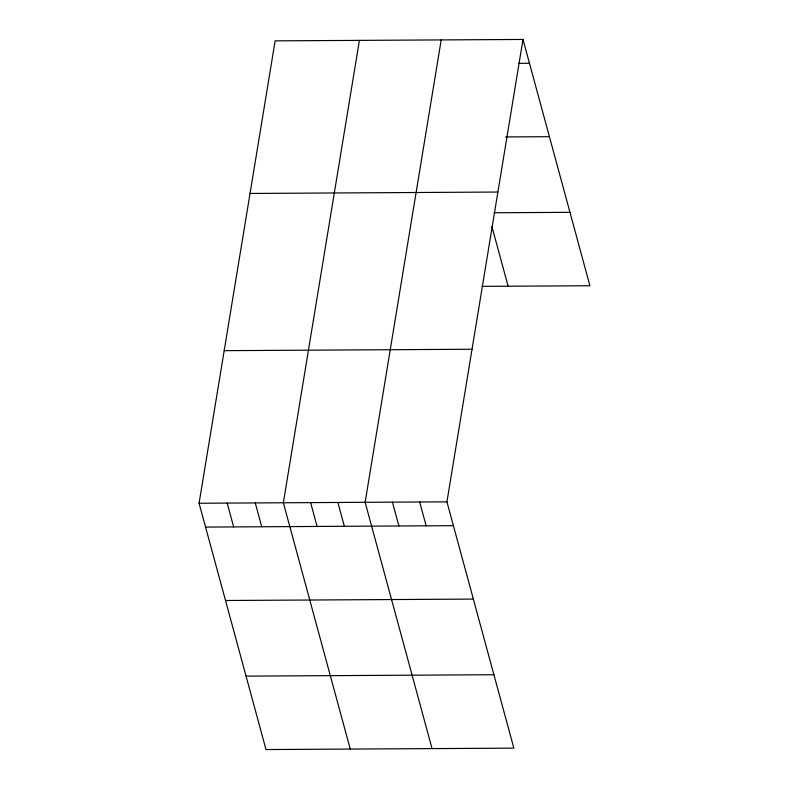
<?xml version="1.0" encoding="UTF-8"?>
<svg xmlns="http://www.w3.org/2000/svg" width="789" height="789" viewBox="0 0 789 789"><rect width="100%" height="100%" fill="white"/><g stroke="black" fill="none" stroke-linecap="round" stroke-linejoin="round"><path stroke-width="1.18" d="M522.999 39.45L446.929 501.843L513.856 748.14L266.001 749.55L199.084 503.254L275.144 40.86L522.999 39.45L589.916 285.746L482.049 286.358M359.419 40.377L283.35 502.771L350.267 749.067M441.209 39.914L365.139 502.307L432.056 748.603M518.807 63.337L529.468 63.278M505.562 136.941L549.42 136.694M250.044 193.453L497.898 192.043M494.101 212.764L569.974 212.33M224.184 350.661L472.039 349.251M199.084 503.254L446.929 501.843M205.554 527.082L453.409 525.671M225.506 600.498L473.351 599.088M246.06 676.134L493.904 674.723M491.922 226.561L508.126 286.21M419.669 502.001L426.149 525.829M392.409 502.149L398.879 525.977M337.879 502.465L344.359 526.293M310.619 502.613L317.089 526.45M255.261 502.928L261.741 526.766M227.173 503.096L233.652 526.924"/></g></svg>
